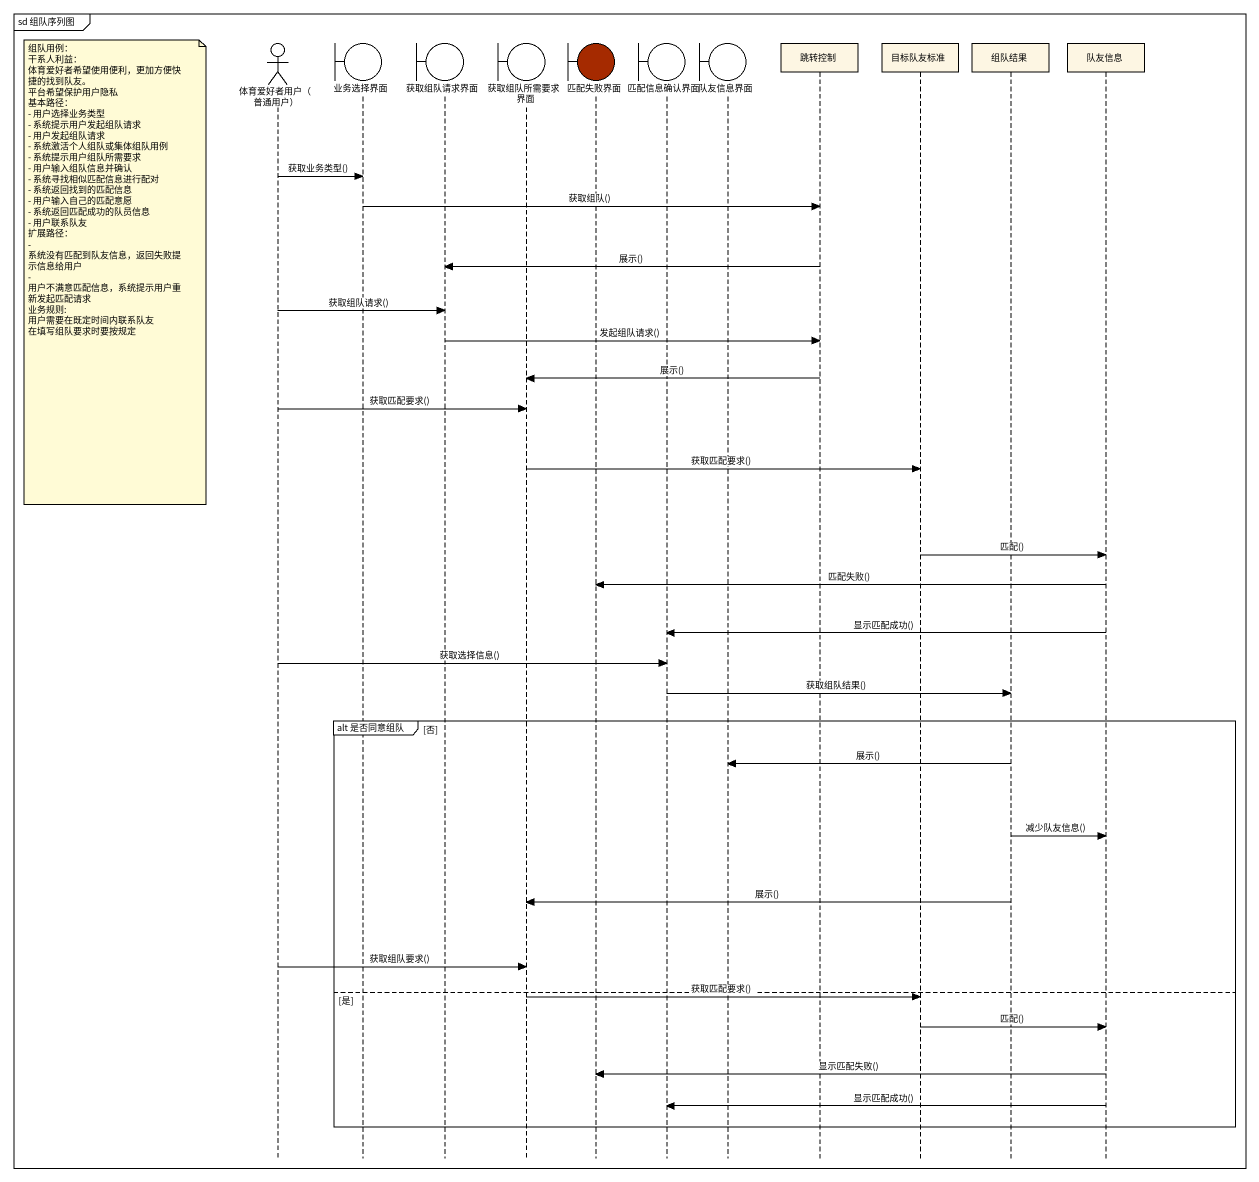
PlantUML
@startuml
mainframe sd 组队序列图
hide footbox
actor "体育爱好者用户（普通用户）" as 体育爱好者用户_普通用户
boundary 业务选择界面
boundary 获取组队请求界面
boundary 获取组队所需要求界面
boundary 匹配失败界面 #A52A00
boundary 匹配信息确认界面
boundary 队友信息界面
participant 跳转控制
participant 目标队友标准
participant 组队结果
participant 队友信息

体育爱好者用户_普通用户 -> 业务选择界面 : 获取业务类型()
业务选择界面 -> 跳转控制 : 获取组队()
跳转控制 -> 获取组队请求界面 : 展示()
note left of 体育爱好者用户_普通用户
  组队用例：
  干系人利益：
  体育爱好者希望使用便利，更加方便快捷的找到队友。
  平台希望保护用户隐私
  基本路径：
  - 用户选择业务类型
  - 系统提示用户发起组队请求
  - 用户发起组队请求
  - 系统激活个人组队或集体组队用例
  - 系统提示用户组队所需要求
  - 用户输入组队信息并确认
  - 系统寻找相似匹配信息进行配对
  - 系统返回找到的匹配信息
  - 用户输入自己的匹配意愿
  - 系统返回匹配成功的队员信息
  - 用户联系队友
  扩展路径：
  - 系统没有匹配到队友信息，返回失败提示信息给用户
  - 用户不满意匹配信息，系统提示用户重新发起匹配请求
  业务规则:
  用户需要在既定时间内联系队友
  在填写组队要求时要按规定
end note
体育爱好者用户_普通用户 -> 获取组队请求界面 : 获取组队请求()
获取组队请求界面 -> 跳转控制 : 发起组队请求()
跳转控制 -> 获取组队所需要求界面 : 展示()
体育爱好者用户_普通用户 -> 获取组队所需要求界面 : 获取匹配要求()
获取组队所需要求界面 -> 目标队友标准 : 获取匹配要求()
目标队友标准 -> 队友信息 : 匹配()
队友信息 -> 匹配失败界面 : 匹配失败()
队友信息 -> 匹配信息确认界面 : 显示匹配成功()
体育爱好者用户_普通用户 -> 匹配信息确认界面 : 获取选择信息()
匹配信息确认界面 -> 组队结果 : 获取组队结果()
group alt 是否同意组队 [否]
  组队结果 -> 队友信息界面 : 展示()
  组队结果 -> 队友信息 : 减少队友信息()
  组队结果 -> 获取组队所需要求界面 : 展示()
  体育爱好者用户_普通用户 -> 获取组队所需要求界面 : 获取组队要求()
else 是
  获取组队所需要求界面 -> 目标队友标准 : 获取匹配要求()
  目标队友标准 -> 队友信息 : 匹配()
  队友信息 -> 匹配失败界面 : 显示匹配失败()
  队友信息 -> 匹配信息确认界面 : 显示匹配成功()
end
@enduml
